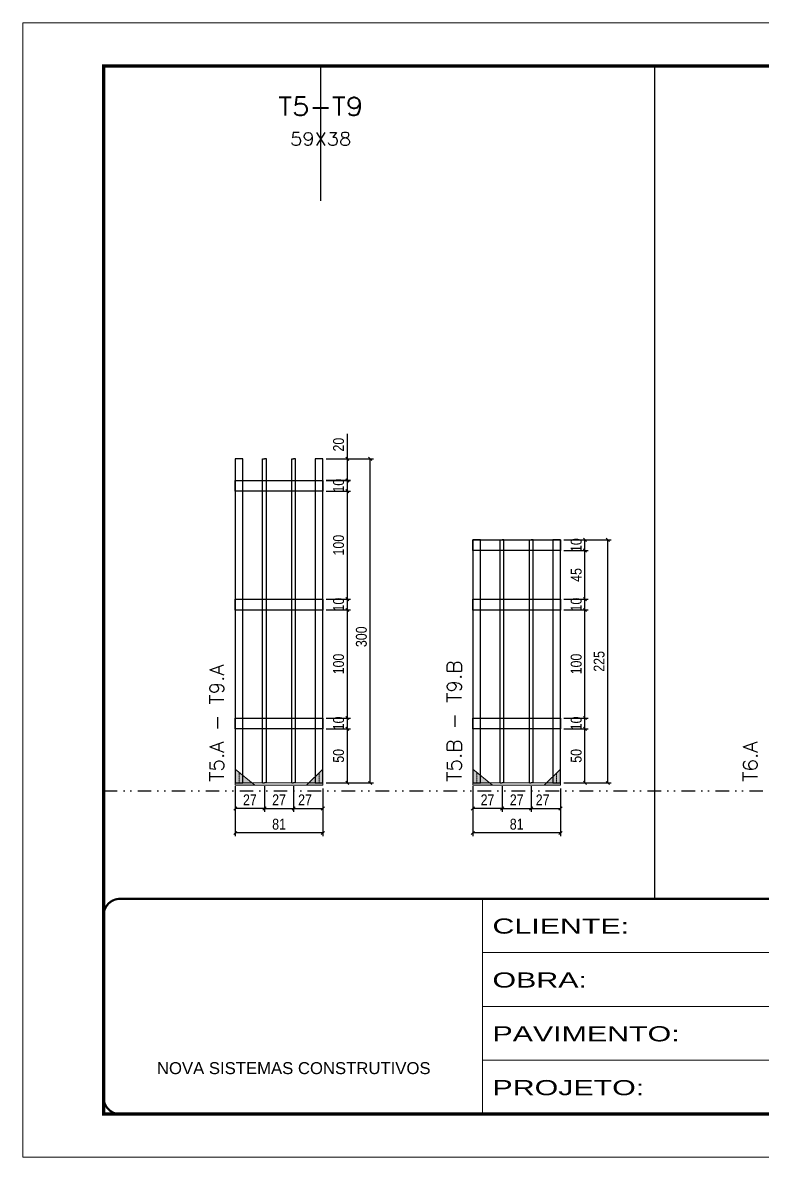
# Model space of a CAD drawing. Extents: x 14400 to 27878, y -21631 to 6985.
# Drawn here: x 17597 to 18281, y -957 to 93 of the extents above; entities that cross this region are included whole.
import ezdxf
from ezdxf.enums import TextEntityAlignment as Align

# ---------------------------------------------------------------- set-up
doc = ezdxf.new("R2010")
doc.units = 0
for name, pattern in [('CONTINUO', [0]), ('DASHED', [0.75, 0.5, -0.25]), ('DIVIDE2', [0.625, 0.25, -0.125, 0, -0.125, 0, -0.125]), ('HIDDEN', [0.375, 0.25, -0.125])]:
    doc.linetypes.add(name, pattern=pattern)
for name, color, linetype in [('COTA', 241, 'Continuous'), ('Nível', 160, 'Continuous'), ('SARR_2.2x10', 60, 'Continuous'), ('SARR_3.5x7', 81, 'Continuous'), ('SARR_7x7', 40, 'Continuous'), ('Texto de Titulo', 7, 'Continuous'), ('Texto Qtd Sarr', 242, 'Continuous')]:
    doc.layers.add(name, color=color, linetype=linetype)
for name, color, linetype, lineweight in [('Folhas', 255, 'Continuous', 9), ('Madeira', 126, 'Continuous', 18), ('Sarr 2.2x7', 40, 'Continuous', 9), ('SARRAFO DE PRESSAO', 251, 'DASHED', 9), ('Texto Seção', 7, 'Continuous', 15)]:
    doc.layers.add(name, color=color, linetype=linetype, lineweight=lineweight)
doc.styles.add('ARIAL', font='arial.ttf')
doc.styles.add('COTA TECNICA', font='techl___.ttf', dxfattribs={"height": 10})
doc.styles.add('REGUA-120', font='ROMANS.shx', dxfattribs={"height": 15})
doc.styles.add('ROMANS', font='romans.shx')
doc.styles.add('Tecnologia', font='')
doc.styles.get('Tecnologia').set_extended_font_data('Forgotten Futurist')
doc.dimstyles.new('PAINEL', dxfattribs={"dimtxt": 10, "dimasz": 3, "dimexe": 3, "dimexo": 3, "dimgap": 3, "dimtad": 1, "dimdec": 1, "dimzin": 12, "dimdsep": 46, "dimtxsty": 'COTA TECNICA', "dimblk1": 'OBLIQUE', "dimblk2": 'OBLIQUE', "dimsah": 1, "dimcen": 0.9, "dimclrd": 4, "dimclre": 4, "dimclrt": 240, "dimadec": 1, "dimazin": 3, "dimtfac": 1, "dimtdec": 1, "dimtmove": 0, "dimatfit": 3, "dimfxl": 1, "dimtolj": 1, "dimtzin": 12, "dimarcsym": 0})

# ---------------------------------------------------------------- blocks, each defined once
blk = doc.blocks.new('9999999999')
at = {"color": 30, "linetype": 'CONTINUO'}
for p, q in [((98564.6, 34230.2), (98564.6, 34429.4)), ((98564.6, 34379.6), (99584, 34379.6)), ((98564.6, 34329.8), (99488, 34329.8)), ((98564.6, 34280), (99488, 34280))]:
    blk.add_line(p, q, dxfattribs=at)
at = {"color": 30, "linetype": 'CONTINUO', "const_width": 2}
blk.add_lwpolyline([(99584, 34230.2), (99584, 34414.4, 0.414214), (99569, 34429.4), (98229, 34429.4, 0.414214), (98214, 34414.4), (98214, 34245.2, 0.414214), (98229, 34230.2), (99584, 34230.2)], format="xyb", dxfattribs=at)
at = {"layer": 'Folhas'}
blk.add_lwpolyline([(98139, 34190.2), (99624, 34190.2), (99624, 35240.2), (98139, 35240.2)], close=True, dxfattribs=at)
at = {"layer": 'Folhas', "color": 30, "const_width": 3}
blk.add_lwpolyline([(98214, 34230.2), (99584, 34230.2), (99584, 35200.2), (98214, 35200.2)], close=True, dxfattribs=at)
at = {"color": 7, "linetype": 'Continuous', "ltscale": 5, "style": 'ARIAL'}
blk.add_text('NOVA SISTEMAS CONSTRUTIVOS', height=11.059, dxfattribs=at).set_placement((98263.2, 34267.2))
at = {"layer": 'Folhas', "color": 7, "style": 'Tecnologia', "width": 1.5}
for s, p in [('CLIENTE:', (98573.7, 34397.2)), ('OBRA:', (98573.7, 34347.3)), ('PAVIMENTO:', (98573.7, 34297.5)), ('PROJETO:', (98573.7, 34247.7))]:
    blk.add_text(s, height=14, dxfattribs=at).set_placement(p)
blk = doc.blocks.new('titulo1')
at = {"layer": 'Defpoints', "color": 252, "linetype": 'HIDDEN', "ltscale": 2}
blk.add_line((0, 0), (0, 125), dxfattribs=at)
at = {"layer": 'Defpoints', "style": 'ROMANS', "oblique": 15}
blk.add_attdef('FOLHA', text='', height=10, dxfattribs=at).set_placement((0, 15.6), align=Align.MIDDLE_CENTER)
at = {"layer": 'Texto Qtd Sarr', "color": 3, "style": 'ROMANS', "oblique": 15}
for tag, height, p in [('TITULO', 17, (0, 71.4)), ('SEÇÃO', 12, (0, 41.5))]:
    blk.add_attdef(tag, text='', height=height, dxfattribs=at).set_placement(p, align=Align.MIDDLE_CENTER)
blk = doc.blocks.new('_Oblique')
at = {"color": 0, "linetype": 'ByBlock', "lineweight": -2}
blk.add_line((-0.5, -0.5), (0.5, 0.5), dxfattribs=at)
blk = doc.blocks.new('*D7141')
at = {"layer": 'COTA', "color": 4, "lineweight": -2, "transparency": 16777216}
for p, q in [((17793.7, -628.4), (17793.7, -659.6)), ((17874.7, -628.4), (17874.7, -659.6)), ((17874.7, -656.6), (17793.7, -656.6))]:
    blk.add_line(p, q, dxfattribs=at)
at = {"layer": 'Defpoints', "color": 0, "transparency": 16777216}
for p in [(17793.7, -625.4), (17874.7, -625.4), (17793.7, -656.6)]:
    blk.add_point(p, dxfattribs=at)
at = {"layer": 'COTA', "color": 4, "lineweight": -2, "transparency": 16777216, "xscale": 3, "yscale": 3, "zscale": 3, "rotation": 180}
blk.add_blockref('_Oblique', (17793.7, -656.6), dxfattribs=at)
at = {"layer": 'COTA', "color": 4, "lineweight": -2, "transparency": 16777216, "xscale": 3, "yscale": 3, "zscale": 3}
blk.add_blockref('_Oblique', (17874.7, -656.6), dxfattribs=at)
at = {"layer": 'COTA', "color": 240, "transparency": 16777216, "insert": (17834.2, -648.5), "char_height": 10, "attachment_point": 5, "style": 'COTA TECNICA'}
blk.add_mtext('\\A1;81', dxfattribs=at)
blk = doc.blocks.new('*D7142')
at = {"layer": 'COTA', "color": 4, "lineweight": -2, "transparency": 16777216}
for p, q in [((17793.7, -613.2), (17793.7, -636.9)), ((17820.7, -613.2), (17820.7, -636.9)), ((17820.7, -633.9), (17793.7, -633.9))]:
    blk.add_line(p, q, dxfattribs=at)
at = {"layer": 'Defpoints', "color": 0, "transparency": 16777216}
for p in [(17793.7, -610.2), (17820.7, -610.2), (17793.7, -633.9)]:
    blk.add_point(p, dxfattribs=at)
at = {"layer": 'COTA', "color": 4, "lineweight": -2, "transparency": 16777216, "xscale": 3, "yscale": 3, "zscale": 3, "rotation": 180}
blk.add_blockref('_Oblique', (17793.7, -633.9), dxfattribs=at)
at = {"layer": 'COTA', "color": 4, "lineweight": -2, "transparency": 16777216, "xscale": 3, "yscale": 3, "zscale": 3}
blk.add_blockref('_Oblique', (17820.7, -633.9), dxfattribs=at)
at = {"layer": 'COTA', "color": 240, "transparency": 16777216, "insert": (17807.2, -625.9), "char_height": 10, "attachment_point": 5, "style": 'COTA TECNICA'}
blk.add_mtext('\\A1;27', dxfattribs=at)
blk = doc.blocks.new('*D7143')
at = {"layer": 'COTA', "color": 4, "lineweight": -2, "transparency": 16777216}
for p, q in [((17847.7, -613.2), (17847.7, -636.9)), ((17874.7, -615.4), (17874.7, -636.9)), ((17847.7, -633.9), (17874.7, -633.9))]:
    blk.add_line(p, q, dxfattribs=at)
at = {"layer": 'Defpoints', "color": 0, "transparency": 16777216}
for p in [(17847.7, -610.2), (17874.7, -612.4), (17874.7, -633.9)]:
    blk.add_point(p, dxfattribs=at)
at = {"layer": 'COTA', "color": 4, "lineweight": -2, "transparency": 16777216, "xscale": 3, "yscale": 3, "zscale": 3, "rotation": 180}
blk.add_blockref('_Oblique', (17847.7, -633.9), dxfattribs=at)
at = {"layer": 'COTA', "color": 4, "lineweight": -2, "transparency": 16777216, "xscale": 3, "yscale": 3, "zscale": 3}
blk.add_blockref('_Oblique', (17874.7, -633.9), dxfattribs=at)
at = {"layer": 'COTA', "color": 240, "transparency": 16777216, "insert": (17858.2, -625.9), "char_height": 10, "attachment_point": 5, "style": 'COTA TECNICA'}
blk.add_mtext('\\A1;27', dxfattribs=at)
blk = doc.blocks.new('*D7144')
at = {"layer": 'COTA', "color": 4, "lineweight": -2, "transparency": 16777216}
for p, q in [((17877.7, -560.2), (17900.4, -560.2)), ((17897.4, -610.2), (17897.4, -560.2)), ((17877.7, -610.2), (17900.4, -610.2))]:
    blk.add_line(p, q, dxfattribs=at)
at = {"layer": 'Defpoints', "color": 0, "transparency": 16777216}
for p in [(17874.7, -560.2), (17897.4, -560.2), (17874.7, -610.2)]:
    blk.add_point(p, dxfattribs=at)
at = {"layer": 'COTA', "color": 4, "lineweight": -2, "transparency": 16777216, "xscale": 3, "yscale": 3, "zscale": 3}
for p, rotation in [((17897.4, -560.2), 90), ((17897.4, -610.2), 270)]:
    blk.add_blockref('_Oblique', p, dxfattribs=dict(at, rotation=rotation))
at = {"layer": 'COTA', "color": 240, "transparency": 16777216, "insert": (17889.3, -585.2), "char_height": 10, "attachment_point": 5, "rotation": 90, "style": 'COTA TECNICA'}
blk.add_mtext('\\A1;50', dxfattribs=at)
blk = doc.blocks.new('*D7145')
at = {"layer": 'COTA', "color": 4, "lineweight": -2, "transparency": 16777216}
for p, q in [((17820.7, -613.2), (17820.7, -636.9)), ((17847.7, -613.2), (17847.7, -636.9)), ((17820.7, -633.9), (17847.7, -633.9))]:
    blk.add_line(p, q, dxfattribs=at)
at = {"layer": 'Defpoints', "color": 0, "transparency": 16777216}
for p in [(17820.7, -610.2), (17847.7, -610.2), (17847.7, -633.9)]:
    blk.add_point(p, dxfattribs=at)
at = {"layer": 'COTA', "color": 4, "lineweight": -2, "transparency": 16777216, "xscale": 3, "yscale": 3, "zscale": 3, "rotation": 180}
blk.add_blockref('_Oblique', (17820.7, -633.9), dxfattribs=at)
at = {"layer": 'COTA', "color": 4, "lineweight": -2, "transparency": 16777216, "xscale": 3, "yscale": 3, "zscale": 3}
blk.add_blockref('_Oblique', (17847.7, -633.9), dxfattribs=at)
at = {"layer": 'COTA', "color": 240, "transparency": 16777216, "insert": (17834.2, -625.9), "char_height": 10, "attachment_point": 5, "style": 'COTA TECNICA'}
blk.add_mtext('\\A1;27', dxfattribs=at)
blk = doc.blocks.new('*D7146')
at = {"layer": 'COTA', "color": 4, "lineweight": -2, "transparency": 16777216}
for p, q in [((17877.7, -550.2), (17900.4, -550.2)), ((17897.4, -560.2), (17897.4, -550.2)), ((17877.7, -560.2), (17900.4, -560.2))]:
    blk.add_line(p, q, dxfattribs=at)
at = {"layer": 'Defpoints', "color": 0, "transparency": 16777216}
for p in [(17874.7, -550.2), (17897.4, -550.2), (17874.7, -560.2)]:
    blk.add_point(p, dxfattribs=at)
at = {"layer": 'COTA', "color": 4, "lineweight": -2, "transparency": 16777216, "xscale": 3, "yscale": 3, "zscale": 3}
for p, rotation in [((17897.4, -550.2), 90), ((17897.4, -560.2), 270)]:
    blk.add_blockref('_Oblique', p, dxfattribs=dict(at, rotation=rotation))
at = {"layer": 'COTA', "color": 240, "transparency": 16777216, "insert": (17889.3, -555.2), "char_height": 10, "attachment_point": 5, "rotation": 90, "style": 'COTA TECNICA'}
blk.add_mtext('\\A1;10', dxfattribs=at)
blk = doc.blocks.new('*D7147')
at = {"layer": 'COTA', "color": 4, "lineweight": -2, "transparency": 16777216}
for p, q in [((17877.7, -450.2), (17900.4, -450.2)), ((17897.4, -550.2), (17897.4, -450.2)), ((17877.7, -550.2), (17900.4, -550.2))]:
    blk.add_line(p, q, dxfattribs=at)
at = {"layer": 'Defpoints', "color": 0, "transparency": 16777216}
for p in [(17874.7, -450.2), (17897.4, -450.2), (17874.7, -550.2)]:
    blk.add_point(p, dxfattribs=at)
at = {"layer": 'COTA', "color": 4, "lineweight": -2, "transparency": 16777216, "xscale": 3, "yscale": 3, "zscale": 3}
for p, rotation in [((17897.4, -450.2), 90), ((17897.4, -550.2), 270)]:
    blk.add_blockref('_Oblique', p, dxfattribs=dict(at, rotation=rotation))
at = {"layer": 'COTA', "color": 240, "transparency": 16777216, "insert": (17889.3, -500.2), "char_height": 10, "attachment_point": 5, "rotation": 90, "style": 'COTA TECNICA'}
blk.add_mtext('\\A1;100', dxfattribs=at)
blk = doc.blocks.new('*D7148')
at = {"layer": 'COTA', "color": 4, "lineweight": -2, "transparency": 16777216}
for p, q in [((17877.7, -440.2), (17900.4, -440.2)), ((17897.4, -450.2), (17897.4, -440.2)), ((17877.7, -450.2), (17900.4, -450.2))]:
    blk.add_line(p, q, dxfattribs=at)
at = {"layer": 'Defpoints', "color": 0, "transparency": 16777216}
for p in [(17874.7, -440.2), (17897.4, -440.2), (17874.7, -450.2)]:
    blk.add_point(p, dxfattribs=at)
at = {"layer": 'COTA', "color": 4, "lineweight": -2, "transparency": 16777216, "xscale": 3, "yscale": 3, "zscale": 3}
for p, rotation in [((17897.4, -440.2), 90), ((17897.4, -450.2), 270)]:
    blk.add_blockref('_Oblique', p, dxfattribs=dict(at, rotation=rotation))
at = {"layer": 'COTA', "color": 240, "transparency": 16777216, "insert": (17889.3, -445.2), "char_height": 10, "attachment_point": 5, "rotation": 90, "style": 'COTA TECNICA'}
blk.add_mtext('\\A1;10', dxfattribs=at)
blk = doc.blocks.new('*D7149')
at = {"layer": 'COTA', "color": 4, "lineweight": -2, "transparency": 16777216}
for p, q in [((17877.7, -340.2), (17900.4, -340.2)), ((17897.4, -440.2), (17897.4, -340.2)), ((17877.7, -440.2), (17900.4, -440.2))]:
    blk.add_line(p, q, dxfattribs=at)
at = {"layer": 'Defpoints', "color": 0, "transparency": 16777216}
for p in [(17874.7, -340.2), (17897.4, -340.2), (17874.7, -440.2)]:
    blk.add_point(p, dxfattribs=at)
at = {"layer": 'COTA', "color": 4, "lineweight": -2, "transparency": 16777216, "xscale": 3, "yscale": 3, "zscale": 3}
for p, rotation in [((17897.4, -340.2), 90), ((17897.4, -440.2), 270)]:
    blk.add_blockref('_Oblique', p, dxfattribs=dict(at, rotation=rotation))
at = {"layer": 'COTA', "color": 240, "transparency": 16777216, "insert": (17889.3, -390.2), "char_height": 10, "attachment_point": 5, "rotation": 90, "style": 'COTA TECNICA'}
blk.add_mtext('\\A1;100', dxfattribs=at)
blk = doc.blocks.new('*D7150')
at = {"layer": 'COTA', "color": 4, "lineweight": -2, "transparency": 16777216}
for p, q in [((17877.7, -330.2), (17900.4, -330.2)), ((17897.4, -340.2), (17897.4, -330.2)), ((17877.7, -340.2), (17900.4, -340.2))]:
    blk.add_line(p, q, dxfattribs=at)
at = {"layer": 'Defpoints', "color": 0, "transparency": 16777216}
for p in [(17874.7, -330.2), (17897.4, -330.2), (17874.7, -340.2)]:
    blk.add_point(p, dxfattribs=at)
at = {"layer": 'COTA', "color": 4, "lineweight": -2, "transparency": 16777216, "xscale": 3, "yscale": 3, "zscale": 3}
for p, rotation in [((17897.4, -330.2), 90), ((17897.4, -340.2), 270)]:
    blk.add_blockref('_Oblique', p, dxfattribs=dict(at, rotation=rotation))
at = {"layer": 'COTA', "color": 240, "transparency": 16777216, "insert": (17889.3, -335.2), "char_height": 10, "attachment_point": 5, "rotation": 90, "style": 'COTA TECNICA'}
blk.add_mtext('\\A1;10', dxfattribs=at)
blk = doc.blocks.new('*D7151')
at = {"layer": 'COTA', "color": 4, "lineweight": -2, "transparency": 16777216}
for p, q in [((17877.7, -310.3), (17921.6, -310.3)), ((17918.6, -610.3), (17918.6, -310.3)), ((17877.7, -610.3), (17921.6, -610.3))]:
    blk.add_line(p, q, dxfattribs=at)
at = {"layer": 'Defpoints', "color": 0, "transparency": 16777216}
for p in [(17874.7, -310.3), (17918.6, -310.3), (17874.7, -610.3)]:
    blk.add_point(p, dxfattribs=at)
at = {"layer": 'COTA', "color": 4, "lineweight": -2, "transparency": 16777216, "xscale": 3, "yscale": 3, "zscale": 3}
for p, rotation in [((17918.6, -310.3), 90), ((17918.6, -610.3), 270)]:
    blk.add_blockref('_Oblique', p, dxfattribs=dict(at, rotation=rotation))
at = {"layer": 'COTA', "color": 240, "transparency": 16777216, "insert": (17910.4, -475), "char_height": 10, "attachment_point": 5, "rotation": 90, "style": 'COTA TECNICA'}
blk.add_mtext('\\A1;300', dxfattribs=at)
blk = doc.blocks.new('*D7153')
at = {"layer": 'COTA', "color": 4, "lineweight": -2, "transparency": 16777216}
for p, q in [((17897.4, -310.3), (17897.4, -287.1)), ((17877.7, -310.3), (17900.4, -310.3)), ((17897.4, -330.3), (17897.4, -310.3)), ((17877.7, -330.3), (17900.4, -330.3))]:
    blk.add_line(p, q, dxfattribs=at)
at = {"layer": 'Defpoints', "color": 0, "transparency": 16777216}
for p in [(17874.7, -310.3), (17897.4, -310.3), (17874.7, -330.3)]:
    blk.add_point(p, dxfattribs=at)
at = {"layer": 'COTA', "color": 4, "lineweight": -2, "transparency": 16777216, "xscale": 3, "yscale": 3, "zscale": 3}
for p, rotation in [((17897.4, -310.3), 90), ((17897.4, -330.3), 270)]:
    blk.add_blockref('_Oblique', p, dxfattribs=dict(at, rotation=rotation))
at = {"layer": 'COTA', "color": 240, "transparency": 16777216, "insert": (17889.3, -297.2), "char_height": 10, "attachment_point": 5, "rotation": 90, "style": 'COTA TECNICA'}
blk.add_mtext('\\A1;20', dxfattribs=at)
blk = doc.blocks.new('*D7154')
at = {"layer": 'COTA', "color": 4, "lineweight": -2, "transparency": 16777216}
for p, q in [((18013.6, -628.4), (18013.6, -659.6)), ((18094.6, -628.4), (18094.6, -659.6)), ((18094.6, -656.6), (18013.6, -656.6))]:
    blk.add_line(p, q, dxfattribs=at)
at = {"layer": 'Defpoints', "color": 0, "transparency": 16777216}
for p in [(18013.6, -625.4), (18094.6, -625.4), (18013.6, -656.6)]:
    blk.add_point(p, dxfattribs=at)
at = {"layer": 'COTA', "color": 4, "lineweight": -2, "transparency": 16777216, "xscale": 3, "yscale": 3, "zscale": 3, "rotation": 180}
blk.add_blockref('_Oblique', (18013.6, -656.6), dxfattribs=at)
at = {"layer": 'COTA', "color": 4, "lineweight": -2, "transparency": 16777216, "xscale": 3, "yscale": 3, "zscale": 3}
blk.add_blockref('_Oblique', (18094.6, -656.6), dxfattribs=at)
at = {"layer": 'COTA', "color": 240, "transparency": 16777216, "insert": (18054.1, -648.5), "char_height": 10, "attachment_point": 5, "style": 'COTA TECNICA'}
blk.add_mtext('\\A1;81', dxfattribs=at)
blk = doc.blocks.new('*D7155')
at = {"layer": 'COTA', "color": 4, "lineweight": -2, "transparency": 16777216}
for p, q in [((18013.6, -613.2), (18013.6, -636.9)), ((18040.6, -613.2), (18040.6, -636.9)), ((18040.6, -633.9), (18013.6, -633.9))]:
    blk.add_line(p, q, dxfattribs=at)
at = {"layer": 'Defpoints', "color": 0, "transparency": 16777216}
for p in [(18013.6, -610.2), (18040.6, -610.2), (18013.6, -633.9)]:
    blk.add_point(p, dxfattribs=at)
at = {"layer": 'COTA', "color": 4, "lineweight": -2, "transparency": 16777216, "xscale": 3, "yscale": 3, "zscale": 3, "rotation": 180}
blk.add_blockref('_Oblique', (18013.6, -633.9), dxfattribs=at)
at = {"layer": 'COTA', "color": 4, "lineweight": -2, "transparency": 16777216, "xscale": 3, "yscale": 3, "zscale": 3}
blk.add_blockref('_Oblique', (18040.6, -633.9), dxfattribs=at)
at = {"layer": 'COTA', "color": 240, "transparency": 16777216, "insert": (18027.1, -625.9), "char_height": 10, "attachment_point": 5, "style": 'COTA TECNICA'}
blk.add_mtext('\\A1;27', dxfattribs=at)
blk = doc.blocks.new('*D7156')
at = {"layer": 'COTA', "color": 4, "lineweight": -2, "transparency": 16777216}
for p, q in [((18067.6, -613.2), (18067.6, -636.9)), ((18094.6, -615.4), (18094.6, -636.9)), ((18067.6, -633.9), (18094.6, -633.9))]:
    blk.add_line(p, q, dxfattribs=at)
at = {"layer": 'Defpoints', "color": 0, "transparency": 16777216}
for p in [(18067.6, -610.2), (18094.6, -612.4), (18094.6, -633.9)]:
    blk.add_point(p, dxfattribs=at)
at = {"layer": 'COTA', "color": 4, "lineweight": -2, "transparency": 16777216, "xscale": 3, "yscale": 3, "zscale": 3, "rotation": 180}
blk.add_blockref('_Oblique', (18067.6, -633.9), dxfattribs=at)
at = {"layer": 'COTA', "color": 4, "lineweight": -2, "transparency": 16777216, "xscale": 3, "yscale": 3, "zscale": 3}
blk.add_blockref('_Oblique', (18094.6, -633.9), dxfattribs=at)
at = {"layer": 'COTA', "color": 240, "transparency": 16777216, "insert": (18078.1, -625.9), "char_height": 10, "attachment_point": 5, "style": 'COTA TECNICA'}
blk.add_mtext('\\A1;27', dxfattribs=at)
blk = doc.blocks.new('*D7157')
at = {"layer": 'COTA', "color": 4, "lineweight": -2, "transparency": 16777216}
for p, q in [((18097.6, -560.2), (18120.3, -560.2)), ((18117.3, -610.2), (18117.3, -560.2)), ((18097.6, -610.2), (18120.3, -610.2))]:
    blk.add_line(p, q, dxfattribs=at)
at = {"layer": 'Defpoints', "color": 0, "transparency": 16777216}
for p in [(18094.6, -560.2), (18117.3, -560.2), (18094.6, -610.2)]:
    blk.add_point(p, dxfattribs=at)
at = {"layer": 'COTA', "color": 4, "lineweight": -2, "transparency": 16777216, "xscale": 3, "yscale": 3, "zscale": 3}
for p, rotation in [((18117.3, -560.2), 90), ((18117.3, -610.2), 270)]:
    blk.add_blockref('_Oblique', p, dxfattribs=dict(at, rotation=rotation))
at = {"layer": 'COTA', "color": 240, "transparency": 16777216, "insert": (18109.2, -585.2), "char_height": 10, "attachment_point": 5, "rotation": 90, "style": 'COTA TECNICA'}
blk.add_mtext('\\A1;50', dxfattribs=at)
blk = doc.blocks.new('*D7158')
at = {"layer": 'COTA', "color": 4, "lineweight": -2, "transparency": 16777216}
for p, q in [((18040.6, -613.2), (18040.6, -636.9)), ((18067.6, -613.2), (18067.6, -636.9)), ((18040.6, -633.9), (18067.6, -633.9))]:
    blk.add_line(p, q, dxfattribs=at)
at = {"layer": 'Defpoints', "color": 0, "transparency": 16777216}
for p in [(18040.6, -610.2), (18067.6, -610.2), (18067.6, -633.9)]:
    blk.add_point(p, dxfattribs=at)
at = {"layer": 'COTA', "color": 4, "lineweight": -2, "transparency": 16777216, "xscale": 3, "yscale": 3, "zscale": 3, "rotation": 180}
blk.add_blockref('_Oblique', (18040.6, -633.9), dxfattribs=at)
at = {"layer": 'COTA', "color": 4, "lineweight": -2, "transparency": 16777216, "xscale": 3, "yscale": 3, "zscale": 3}
blk.add_blockref('_Oblique', (18067.6, -633.9), dxfattribs=at)
at = {"layer": 'COTA', "color": 240, "transparency": 16777216, "insert": (18054.1, -625.9), "char_height": 10, "attachment_point": 5, "style": 'COTA TECNICA'}
blk.add_mtext('\\A1;27', dxfattribs=at)
blk = doc.blocks.new('*D7159')
at = {"layer": 'COTA', "color": 4, "lineweight": -2, "transparency": 16777216}
for p, q in [((18097.6, -550.2), (18120.3, -550.2)), ((18117.3, -560.2), (18117.3, -550.2)), ((18097.6, -560.2), (18120.3, -560.2))]:
    blk.add_line(p, q, dxfattribs=at)
at = {"layer": 'Defpoints', "color": 0, "transparency": 16777216}
for p in [(18094.6, -550.2), (18117.3, -550.2), (18094.6, -560.2)]:
    blk.add_point(p, dxfattribs=at)
at = {"layer": 'COTA', "color": 4, "lineweight": -2, "transparency": 16777216, "xscale": 3, "yscale": 3, "zscale": 3}
for p, rotation in [((18117.3, -550.2), 90), ((18117.3, -560.2), 270)]:
    blk.add_blockref('_Oblique', p, dxfattribs=dict(at, rotation=rotation))
at = {"layer": 'COTA', "color": 240, "transparency": 16777216, "insert": (18109.2, -555.2), "char_height": 10, "attachment_point": 5, "rotation": 90, "style": 'COTA TECNICA'}
blk.add_mtext('\\A1;10', dxfattribs=at)
blk = doc.blocks.new('*D7160')
at = {"layer": 'COTA', "color": 4, "lineweight": -2, "transparency": 16777216}
for p, q in [((18097.6, -450.2), (18120.3, -450.2)), ((18117.3, -550.2), (18117.3, -450.2)), ((18097.6, -550.2), (18120.3, -550.2))]:
    blk.add_line(p, q, dxfattribs=at)
at = {"layer": 'Defpoints', "color": 0, "transparency": 16777216}
for p in [(18094.6, -450.2), (18117.3, -450.2), (18094.6, -550.2)]:
    blk.add_point(p, dxfattribs=at)
at = {"layer": 'COTA', "color": 4, "lineweight": -2, "transparency": 16777216, "xscale": 3, "yscale": 3, "zscale": 3}
for p, rotation in [((18117.3, -450.2), 90), ((18117.3, -550.2), 270)]:
    blk.add_blockref('_Oblique', p, dxfattribs=dict(at, rotation=rotation))
at = {"layer": 'COTA', "color": 240, "transparency": 16777216, "insert": (18109.2, -500.2), "char_height": 10, "attachment_point": 5, "rotation": 90, "style": 'COTA TECNICA'}
blk.add_mtext('\\A1;100', dxfattribs=at)
blk = doc.blocks.new('*D7161')
at = {"layer": 'COTA', "color": 4, "lineweight": -2, "transparency": 16777216}
for p, q in [((18097.6, -440.2), (18120.3, -440.2)), ((18117.3, -450.2), (18117.3, -440.2)), ((18097.6, -450.2), (18120.3, -450.2))]:
    blk.add_line(p, q, dxfattribs=at)
at = {"layer": 'Defpoints', "color": 0, "transparency": 16777216}
for p in [(18094.6, -440.2), (18117.3, -440.2), (18094.6, -450.2)]:
    blk.add_point(p, dxfattribs=at)
at = {"layer": 'COTA', "color": 4, "lineweight": -2, "transparency": 16777216, "xscale": 3, "yscale": 3, "zscale": 3}
for p, rotation in [((18117.3, -440.2), 90), ((18117.3, -450.2), 270)]:
    blk.add_blockref('_Oblique', p, dxfattribs=dict(at, rotation=rotation))
at = {"layer": 'COTA', "color": 240, "transparency": 16777216, "insert": (18109.2, -445.2), "char_height": 10, "attachment_point": 5, "rotation": 90, "style": 'COTA TECNICA'}
blk.add_mtext('\\A1;10', dxfattribs=at)
blk = doc.blocks.new('*D7164')
at = {"layer": 'COTA', "color": 4, "lineweight": -2, "transparency": 16777216}
for p, q in [((18097.6, -385.3), (18141.5, -385.3)), ((18138.5, -610.3), (18138.5, -385.3)), ((18097.6, -610.3), (18141.5, -610.3))]:
    blk.add_line(p, q, dxfattribs=at)
at = {"layer": 'Defpoints', "color": 0, "transparency": 16777216}
for p in [(18094.6, -385.3), (18138.5, -385.3), (18094.6, -610.3)]:
    blk.add_point(p, dxfattribs=at)
at = {"layer": 'COTA', "color": 4, "lineweight": -2, "transparency": 16777216, "xscale": 3, "yscale": 3, "zscale": 3}
for p, rotation in [((18138.5, -385.3), 90), ((18138.5, -610.3), 270)]:
    blk.add_blockref('_Oblique', p, dxfattribs=dict(at, rotation=rotation))
at = {"layer": 'COTA', "color": 240, "transparency": 16777216, "insert": (18130.4, -497.8), "char_height": 10, "attachment_point": 5, "rotation": 90, "style": 'COTA TECNICA'}
blk.add_mtext('\\A1;225', dxfattribs=at)
blk = doc.blocks.new('*D7166')
at = {"layer": 'COTA', "color": 4, "lineweight": -2, "transparency": 16777216}
for p, q in [((18097.6, -385.2), (18120.3, -385.2)), ((18117.3, -395.2), (18117.3, -385.2)), ((18097.6, -395.2), (18120.3, -395.2))]:
    blk.add_line(p, q, dxfattribs=at)
at = {"layer": 'Defpoints', "color": 0, "transparency": 16777216}
for p in [(18094.6, -385.2), (18117.3, -385.2), (18094.6, -395.2)]:
    blk.add_point(p, dxfattribs=at)
at = {"layer": 'COTA', "color": 4, "lineweight": -2, "transparency": 16777216, "xscale": 3, "yscale": 3, "zscale": 3}
for p, rotation in [((18117.3, -385.2), 90), ((18117.3, -395.2), 270)]:
    blk.add_blockref('_Oblique', p, dxfattribs=dict(at, rotation=rotation))
at = {"layer": 'COTA', "color": 240, "transparency": 16777216, "insert": (18109.2, -390.2), "char_height": 10, "attachment_point": 5, "rotation": 90, "style": 'COTA TECNICA'}
blk.add_mtext('\\A1;10', dxfattribs=at)
blk = doc.blocks.new('*D7167')
at = {"layer": 'COTA', "color": 4, "lineweight": -2, "transparency": 16777216}
for p, q in [((18097.6, -395.3), (18120.3, -395.3)), ((18117.3, -440.3), (18117.3, -395.3)), ((18097.6, -440.3), (18120.3, -440.3))]:
    blk.add_line(p, q, dxfattribs=at)
at = {"layer": 'Defpoints', "color": 0, "transparency": 16777216}
for p in [(18094.6, -395.3), (18117.3, -395.3), (18094.6, -440.3)]:
    blk.add_point(p, dxfattribs=at)
at = {"layer": 'COTA', "color": 4, "lineweight": -2, "transparency": 16777216, "xscale": 3, "yscale": 3, "zscale": 3}
for p, rotation in [((18117.3, -395.3), 90), ((18117.3, -440.3), 270)]:
    blk.add_blockref('_Oblique', p, dxfattribs=dict(at, rotation=rotation))
at = {"layer": 'COTA', "color": 240, "transparency": 16777216, "insert": (18109.2, -417.8), "char_height": 10, "attachment_point": 5, "rotation": 90, "style": 'COTA TECNICA'}
blk.add_mtext('\\A1;45', dxfattribs=at)

msp = doc.modelspace()

# ---------------------------------------------------------------- hatches: boundary and pattern name
at = {"layer": 'Madeira'}
h = msp.add_hatch(color=252, dxfattribs=at)
h.dxf.hatch_style = 2
h.paths.add_polyline_path([(17793.71, -597.44), (17793.71, -612.44), (17811.71, -612.44)])
h = msp.add_hatch(color=252, dxfattribs=at)
h.dxf.hatch_style = 2
h.paths.add_polyline_path([(17874.71, -597.44), (17874.71, -612.44), (17859.71, -612.44)])
h = msp.add_hatch(color=252, dxfattribs=at)
h.dxf.hatch_style = 2
h.paths.add_polyline_path([(18013.57, -597.44), (18013.57, -612.44), (18031.57, -612.44)])
h = msp.add_hatch(color=252, dxfattribs=at)
h.dxf.hatch_style = 2
h.paths.add_polyline_path([(18094.57, -597.44), (18094.57, -612.44), (18079.57, -612.44)])

# ---------------------------------------------------------------- linework, layer by layer
at = {"layer": 'COTA'}
msp.add_line((18181.58, 53.28), (18181.58, -717.48), dxfattribs=at)
at = {"layer": 'Madeira', "color": 1, "linetype": 'HIDDEN'}
for p, q in [((17797.21, -600.94), (17797.21, -610.24)), ((17797.21, -600.94), (17797.21, -610.24)), ((17800.71, -604.44), (17800.71, -610.24)), ((17871.21, -600.94), (17871.21, -610.24)), ((17871.21, -600.94), (17871.21, -610.24)), ((18017.07, -600.94), (18017.07, -610.24)), ((18017.07, -600.94), (18017.07, -610.24)), ((18020.57, -604.44), (18020.57, -610.24)), ((18091.07, -600.94), (18091.07, -610.24)), ((18091.07, -600.94), (18091.07, -610.24)), ((17803.54, -610.24), (17793.71, -610.24)), ((17803.54, -610.24), (17793.71, -610.24)), ((17809.51, -610.24), (17793.71, -610.24)), ((17861.91, -610.24), (17874.71, -610.24)), ((17864.88, -610.24), (17874.71, -610.24)), ((17864.88, -610.24), (17874.71, -610.24)), ((18023.4, -610.24), (18013.57, -610.24)), ((18023.4, -610.24), (18013.57, -610.24)), ((18029.37, -610.24), (18013.57, -610.24)), ((18081.77, -610.24), (18094.57, -610.24)), ((18084.74, -610.24), (18094.57, -610.24)), ((18084.74, -610.24), (18094.57, -610.24))]:
    msp.add_line(p, q, dxfattribs=at)
at = {"layer": 'Madeira'}
for p, q in [((17793.71, -610.24), (17793.71, -612.44)), ((17793.71, -610.24), (17793.71, -612.44)), ((17793.71, -610.24), (17793.71, -612.44)), ((18013.57, -610.24), (18013.57, -612.44)), ((18013.57, -610.24), (18013.57, -612.44)), ((18013.57, -610.24), (18013.57, -612.44))]:
    msp.add_line(p, q, dxfattribs=at)
at = {"layer": 'Madeira', "color": 0}
for points in [[(17793.71, -597.44), (17793.71, -612.44), (17811.71, -612.44), (17793.71, -597.44)], [(17874.71, -597.44), (17874.71, -612.44), (17859.71, -612.44), (17874.71, -597.44)], [(18013.57, -597.44), (18013.57, -612.44), (18031.57, -612.44), (18013.57, -597.44)], [(18094.57, -597.44), (18094.57, -612.44), (18079.57, -612.44), (18094.57, -597.44)]]:
    msp.add_lwpolyline(points, dxfattribs=at)
at = {"layer": 'Nível', "color": 4, "linetype": 'DIVIDE2', "ltscale": 50}
msp.add_line((17671.97, -617.44), (19041.97, -617.44), dxfattribs=at)
at = {"layer": 'Sarr 2.2x7'}
for points in [[(17874.71, -610.24), (17793.71, -610.24), (17793.71, -612.44), (17874.71, -612.44)], [(18094.57, -610.24), (18013.57, -610.24), (18013.57, -612.44), (18094.57, -612.44)]]:
    msp.add_lwpolyline(points, close=True, dxfattribs=at)
at = {"layer": 'SARR_2.2x10'}
for points in [[(17793.71, -330.28), (17874.71, -330.28), (17874.71, -340.28), (17793.71, -340.28)], [(18013.57, -385.28), (18094.57, -385.28), (18094.57, -395.28), (18013.57, -395.28)], [(17793.71, -440.28), (17874.71, -440.28), (17874.71, -450.28), (17793.71, -450.28)], [(18013.57, -440.28), (18094.57, -440.28), (18094.57, -450.28), (18013.57, -450.28)], [(17793.71, -550.28), (17874.71, -550.28), (17874.71, -560.28), (17793.71, -560.28)], [(18013.57, -550.28), (18094.57, -550.28), (18094.57, -560.28), (18013.57, -560.28)]]:
    msp.add_lwpolyline(points, close=True, dxfattribs=at)
at = {"layer": 'SARR_3.5x7'}
for p, q in [((17818.96, -610.24), (17818.96, -310.28)), ((17818.96, -310.28), (17820.71, -310.28)), ((17822.46, -310.28), (17820.71, -310.28)), ((17822.46, -610.24), (17822.46, -310.28)), ((17845.96, -610.24), (17845.96, -310.28)), ((17845.96, -310.28), (17847.71, -310.28)), ((17849.46, -310.28), (17847.71, -310.28)), ((17849.46, -610.24), (17849.46, -310.28)), ((18038.82, -610.24), (18038.82, -385.28)), ((18038.82, -385.28), (18040.57, -385.28)), ((18042.32, -385.28), (18040.57, -385.28)), ((18042.32, -610.24), (18042.32, -385.28)), ((18065.82, -610.24), (18065.82, -385.28)), ((18065.82, -385.28), (18067.57, -385.28)), ((18069.32, -385.28), (18067.57, -385.28)), ((18069.32, -610.24), (18069.32, -385.28)), ((17818.96, -610.24), (17820.71, -610.24)), ((17822.46, -610.24), (17820.71, -610.24)), ((17845.96, -610.24), (17847.71, -610.24)), ((17849.46, -610.24), (17847.71, -610.24)), ((18038.82, -610.24), (18040.57, -610.24)), ((18042.32, -610.24), (18040.57, -610.24)), ((18065.82, -610.24), (18067.57, -610.24)), ((18069.32, -610.24), (18067.57, -610.24))]:
    msp.add_line(p, q, dxfattribs=at)
at = {"layer": 'SARR_7x7'}
for points in [[(17793.71, -610.24), (17800.71, -610.24), (17800.71, -310.28), (17793.71, -310.28)], [(17867.71, -610.24), (17874.71, -610.24), (17874.71, -310.28), (17867.71, -310.28)], [(18013.57, -610.24), (18020.57, -610.24), (18020.57, -385.28), (18013.57, -385.28)], [(18087.57, -610.24), (18094.57, -610.24), (18094.57, -385.28), (18087.57, -385.28)]]:
    msp.add_lwpolyline(points, close=True, dxfattribs=at)

# ---------------------------------------------------------------- block references
at = {"layer": 'SARRAFO DE PRESSAO', "color": 6, "linetype": 'ByBlock'}
msp.add_blockref('9999999999', (-80542.01, -35146.93), dxfattribs=at)
at = {"layer": 'Texto Seção'}
ref = msp.add_blockref('titulo1', (17872.75, -71.72), dxfattribs=at)
ref.add_attrib('TITULO', 'T5-T9', dxfattribs={"layer": 'Texto de Titulo', "color": 7, "height": 17, "style": 'ROMANS', "width": 1.1}).set_placement((17872.75, 15.78), align=Align.MIDDLE_CENTER)
ref.add_attrib('SEÇÃO', '59X38', dxfattribs={"layer": 'Texto de Titulo', "color": 7, "height": 12, "style": 'ROMANS', "width": 1.1}).set_placement((17872.75, -14.22), align=Align.MIDDLE_CENTER)

# ---------------------------------------------------------------- texts
at = {"layer": 'Texto Seção', "style": 'REGUA-120', "width": 1.05}
for s, p in [('T5.A - T9.A', (17783.03, -609.14)), ('T5.B - T9.B', (18002.89, -609.14)), ('T6.A', (18276.79, -609.14))]:
    msp.add_text(s, height=13, rotation=90, dxfattribs=at).set_placement(p)

# ---------------------------------------------------------------- dimensions: what is measured, and where the dimension line sits
at = {"layer": 'COTA'}
for base, p1, p2, picture, middle in [((17897.41, -310.28), (17874.71, -330.28), (17874.71, -310.28), '*D7153', (17889.31, -297.17)), ((18117.27, -395.28), (18094.57, -440.28), (18094.57, -395.28), '*D7167', (18109.16, -417.78))]:
    dim = msp.add_linear_dim(base=base, p1=p1, p2=p2, angle=90, dimstyle='PAINEL', dxfattribs=at)
    dim.commit()
    dim.dimension.update_dxf_attribs({"geometry": picture, "text_midpoint": middle})
for base, p1, p2, angle, picture, middle in [((17918.63, -310.28), (17874.71, -610.28), (17874.71, -310.28), 90, '*D7151', (17918.63, -474.98)), ((17897.41, -330.24), (17874.71, -340.24), (17874.71, -330.24), 90, '*D7150', (17897.41, -335.24)), ((18117.27, -385.24), (18094.57, -395.24), (18094.57, -385.24), 90, '*D7166', (18117.27, -390.24)), ((18138.49, -385.28), (18094.57, -610.28), (18094.57, -385.28), 90, '*D7164', (18138.49, -497.78)), ((17897.41, -440.24), (17874.71, -450.24), (17874.71, -440.24), 90, '*D7148', (17897.41, -445.24)), ((18117.27, -440.24), (18094.57, -450.24), (18094.57, -440.24), 90, '*D7161', (18117.27, -445.24)), ((17897.41, -550.24), (17874.71, -560.24), (17874.71, -550.24), 90, '*D7146', (17897.41, -555.24)), ((18117.27, -550.24), (18094.57, -560.24), (18094.57, -550.24), 90, '*D7159', (18117.27, -555.24)), ((17793.71, -656.62), (17874.71, -625.44), (17793.71, -625.44), 180, '*D7141', (17834.21, -656.62)), ((18013.57, -656.62), (18094.57, -625.44), (18013.57, -625.44), 180, '*D7154', (18054.07, -656.62))]:
    dim = msp.add_linear_dim(base=base, p1=p1, p2=p2, angle=angle, dimstyle='PAINEL', override={"dimtmove": 1}, dxfattribs=at)
    dim.commit()
    dim.dimension.update_dxf_attribs({"geometry": picture, "text_midpoint": middle, "dimtype": 160})
for base, p1, p2, angle, picture, middle in [((17897.41, -340.24), (17874.71, -440.24), (17874.71, -340.24), 90, '*D7149', (17889.31, -390.24)), ((17897.41, -450.24), (17874.71, -550.24), (17874.71, -450.24), 90, '*D7147', (17889.31, -500.24)), ((18117.27, -450.24), (18094.57, -550.24), (18094.57, -450.24), 90, '*D7160', (18109.17, -500.24)), ((17897.41, -560.24), (17874.71, -610.24), (17874.71, -560.24), 90, '*D7144', (17889.3, -585.24)), ((18117.27, -560.24), (18094.57, -610.24), (18094.57, -560.24), 90, '*D7157', (18109.16, -585.24)), ((17793.71, -633.94), (17820.71, -610.24), (17793.71, -610.24), 180, '*D7142', (17807.21, -625.87)), ((18013.57, -633.94), (18040.57, -610.24), (18013.57, -610.24), 180, '*D7155', (18027.07, -625.87))]:
    dim = msp.add_linear_dim(base=base, p1=p1, p2=p2, angle=angle, dimstyle='PAINEL', override={"dimtmove": 1}, dxfattribs=at)
    dim.commit()
    dim.dimension.update_dxf_attribs({"geometry": picture, "text_midpoint": middle})
for base, p1, p2, picture, middle in [((17847.71, -633.94), (17820.71, -610.24), (17847.71, -610.24), '*D7145', (17834.21, -625.87)), ((18067.57, -633.94), (18040.57, -610.24), (18067.57, -610.24), '*D7158', (18054.07, -625.87))]:
    dim = msp.add_linear_dim(base=base, p1=p1, p2=p2, dimstyle='PAINEL', override={"dimtmove": 1}, dxfattribs=at)
    dim.commit()
    dim.dimension.update_dxf_attribs({"geometry": picture, "text_midpoint": middle})
for base, p1, p2, picture, middle in [((17874.71, -633.94), (17847.71, -610.24), (17874.71, -612.44), '*D7143', (17858.21, -633.94)), ((18094.57, -633.94), (18067.57, -610.24), (18094.57, -612.44), '*D7156', (18078.07, -633.94))]:
    dim = msp.add_linear_dim(base=base, p1=p1, p2=p2, dimstyle='PAINEL', override={"dimtmove": 1}, dxfattribs=at)
    dim.commit()
    dim.dimension.update_dxf_attribs({"geometry": picture, "text_midpoint": middle, "dimtype": 160})

doc.saveas('drawing.dxf')
